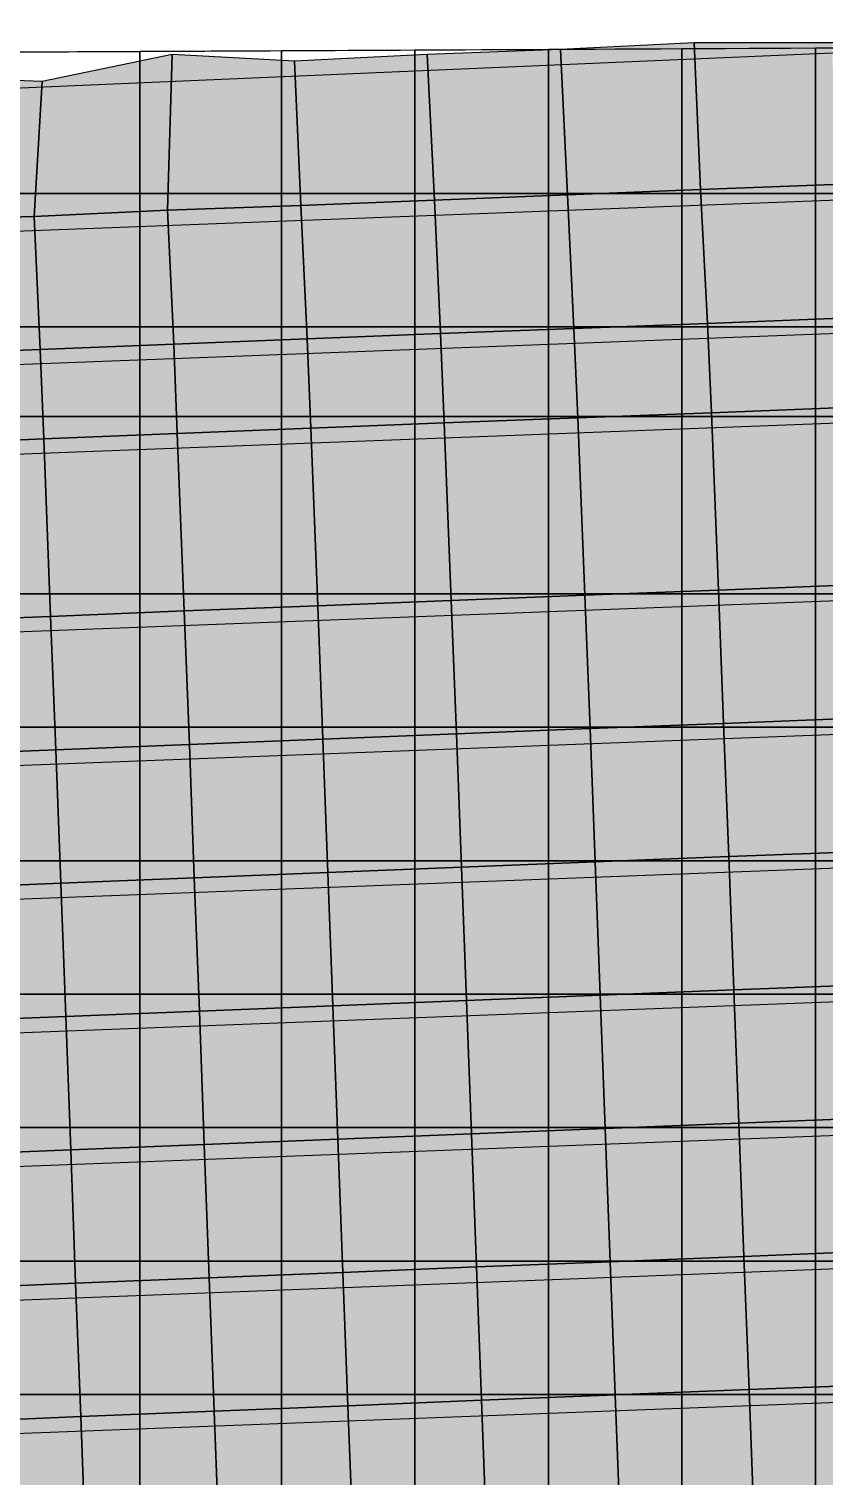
# Model space of a CAD drawing. Header units: inches. Extents: x -100 to 100, y -42 to 41.
# Drawn here: x 11.42 to 17.38, y -6.61 to 4.23 of the extents above; entities that cross this region are included whole.
import ezdxf

# ---------------------------------------------------------------- set-up
doc = ezdxf.new("R2010")
doc.units = ezdxf.units.IN
doc.header["$MEASUREMENT"] = 0
for name, color, linetype in [('Mesh-セル中詰(気中)', 7, 'Continuous'), ('Mesh-セル中詰(水中)', 7, 'Continuous'), ('Mesh-梁③(円周)', 7, 'Continuous'), ('Undeformed Mesh-セル中詰(気中)', 7, 'Continuous'), ('Undeformed Mesh-セル中詰(水中)', 7, 'Continuous'), ('Undeformed Mesh-梁②(中央)', 7, 'Continuous'), ('Undeformed Mesh-梁③(円周)', 7, 'Continuous')]:
    doc.layers.add(name, color=color, linetype=linetype)

msp = doc.modelspace()

# ---------------------------------------------------------------- linework, layer by layer
at = {"color": 7, "true_color": 0xffffff, "transparency": 33554687}
for p, q in [((10.378, 3.750055), (21.636, 4.23355)), ((10.419, 2.685), (21.679, 3.1134)), ((10.456, 1.685), (21.715, 2.1145)), ((10.482, 1.015), (21.739, 1.4451)), ((10.532, -0.315), (21.793, 0.1138)), ((10.57, -1.315), (21.831, -0.8863)), ((10.608, -2.315), (21.87, -1.8862)), ((10.646, -3.315), (21.908, -2.886)), ((10.684, -4.315), (21.946, -3.8857)), ((10.721, -5.315), (21.984, -4.8855)), ((10.759, -6.315), (22.023, -5.8852))]:
    msp.add_line(p, q, dxfattribs=at)
for points in [[(16.40403, 4.129685), (15.40203, 4.078415), (15.45503, 2.990733)], [(16.40403, 4.129685), (15.45503, 2.990733), (16.45103, 3.02997)], [(17.44103, 4.129565), (16.40403, 4.129685), (16.45103, 3.02997)], [(17.44103, 4.129565), (16.45103, 3.02997), (17.44603, 3.06882)], [(12.49203, 4.041165), (11.52003, 3.839155), (11.46003, 2.8285)], [(12.49203, 4.041165), (11.46003, 2.8285), (12.45903, 2.8761)], [(13.40903, 3.991995), (12.49203, 4.041165), (12.45903, 2.8761)], [(14.40303, 4.041215), (13.40903, 3.991995), (13.45703, 2.91042)], [(14.40303, 4.041215), (13.45703, 2.91042), (14.45803, 2.95134)], [(15.40203, 4.078415), (14.40303, 4.041215), (14.45803, 2.95134)], [(15.40203, 4.078415), (14.45803, 2.95134), (15.45503, 2.990733)], [(13.40903, 3.991995), (12.45903, 2.8761), (13.45703, 2.91042)], [(11.52003, 3.839155), (10.407, 3.880055), (10.407, 2.7994)], [(11.52003, 3.839155), (10.407, 2.7994), (11.46003, 2.8285)], [(16.50203, 2.02724), (17.44603, 3.06882), (16.45103, 3.02997)], [(16.50203, 2.02724), (17.50203, 2.06547), (17.44603, 3.06882)], [(13.50403, 1.91155), (14.45803, 2.95134), (13.45703, 2.91042)], [(13.50403, 1.91155), (14.50303, 1.95033), (14.45803, 2.95134)], [(14.50303, 1.95033), (15.45503, 2.990733), (14.45803, 2.95134)], [(14.50303, 1.95033), (15.50303, 1.98933), (15.45503, 2.990733)], [(15.50303, 1.98933), (16.45103, 3.02997), (15.45503, 2.990733)], [(15.50303, 1.98933), (16.50203, 2.02724), (16.45103, 3.02997)], [(10.444, 1.7894), (11.46003, 2.8285), (10.407, 2.7994)], [(10.444, 1.7894), (11.50503, 1.8312), (11.46003, 2.8285)], [(11.50503, 1.8312), (12.45903, 2.8761), (11.46003, 2.8285)], [(11.50503, 1.8312), (12.50503, 1.8719), (12.45903, 2.8761)], [(12.50503, 1.8719), (13.45703, 2.91042), (12.45903, 2.8761)], [(12.50503, 1.8719), (13.50403, 1.91155), (13.45703, 2.91042)], [(16.53203, 1.35748), (17.50203, 2.06547), (16.50203, 2.02724)], [(16.53203, 1.35748), (17.53203, 1.39531), (17.50203, 2.06547)], [(14.53103, 1.28041), (15.50303, 1.98933), (14.50303, 1.95033)], [(14.53103, 1.28041), (15.53103, 1.31921), (15.50303, 1.98933)], [(15.53103, 1.31921), (16.50203, 2.02724), (15.50303, 1.98933)], [(15.53103, 1.31921), (16.53203, 1.35748), (16.50203, 2.02724)], [(11.50503, 1.8312), (12.53103, 1.2014), (12.50503, 1.8719)], [(12.53103, 1.2014), (13.50403, 1.91155), (12.50503, 1.8719)], [(12.53103, 1.2014), (13.53103, 1.24118), (13.50403, 1.91155)], [(13.53103, 1.24118), (14.50303, 1.95033), (13.50403, 1.91155)], [(13.53103, 1.24118), (14.53103, 1.28041), (14.50303, 1.95033)], [(10.471, 1.119), (11.50503, 1.8312), (10.444, 1.7894)], [(10.471, 1.119), (11.53203, 1.1614), (11.50503, 1.8312)], [(11.50503, 1.8312), (11.53203, 1.1614), (12.53103, 1.2014)], [(15.53103, 1.31921), (14.53103, 1.28041), (14.58403, -0.04929)], [(15.53103, 1.31921), (14.58403, -0.04929), (15.58503, -0.01026)], [(16.53203, 1.35748), (15.53103, 1.31921), (15.58503, -0.01026)], [(16.53203, 1.35748), (15.58503, -0.01026), (16.58503, 0.02827)], [(17.53203, 1.39531), (16.53203, 1.35748), (16.58503, 0.02827)], [(17.53203, 1.39531), (16.58503, 0.02827), (17.58603, 0.06679)], [(11.53203, 1.1614), (12.58303, -0.1286), (12.53103, 1.2014)], [(13.53103, 1.24118), (12.53103, 1.2014), (12.58303, -0.1286)], [(13.53103, 1.24118), (12.58303, -0.1286), (13.58403, -0.08875)], [(14.53103, 1.28041), (13.53103, 1.24118), (13.58403, -0.08875)], [(14.53103, 1.28041), (13.58403, -0.08875), (14.58403, -0.04929)], [(11.53203, 1.1614), (10.471, 1.119), (10.522, -0.2114)], [(11.53203, 1.1614), (10.522, -0.2114), (11.58303, -0.1688)], [(11.53203, 1.1614), (11.58303, -0.1688), (12.58303, -0.1286)], [(15.58503, -0.01026), (16.62403, -0.97072), (16.58503, 0.02827)], [(16.58503, 0.02827), (17.62603, -0.93192), (17.58603, 0.06679)], [(16.58503, 0.02827), (16.62403, -0.97072), (17.62603, -0.93192)], [(12.58303, -0.1286), (13.62203, -1.08836), (13.58403, -0.08875)], [(13.58403, -0.08875), (14.62303, -1.0487), (14.58403, -0.04929)], [(13.58403, -0.08875), (13.62203, -1.08836), (14.62303, -1.0487)], [(14.58403, -0.04929), (15.62303, -1.009657), (15.58503, -0.01026)], [(14.58403, -0.04929), (14.62303, -1.0487), (15.62303, -1.009657)], [(15.58503, -0.01026), (15.62303, -1.009657), (16.62403, -0.97072)], [(10.522, -0.2114), (11.62103, -1.1687), (11.58303, -0.1688)], [(10.522, -0.2114), (10.56, -1.2115), (11.62103, -1.1687)], [(11.58303, -0.1688), (12.62203, -1.1283), (12.58303, -0.1286)], [(11.58303, -0.1688), (11.62103, -1.1687), (12.62203, -1.1283)], [(12.58303, -0.1286), (12.62203, -1.1283), (13.62203, -1.08836)], [(15.62303, -1.009657), (16.66203, -1.96963), (16.62403, -0.97072)], [(16.62403, -0.97072), (17.66403, -1.93036), (17.62603, -0.93192)], [(16.62403, -0.97072), (16.66203, -1.96963), (17.66403, -1.93036)], [(13.62203, -1.08836), (14.66003, -2.04801), (14.62303, -1.0487)], [(15.62303, -1.009657), (14.62303, -1.0487), (14.66003, -2.04801)], [(15.62303, -1.009657), (14.66003, -2.04801), (15.66103, -2.008629)], [(15.62303, -1.009657), (15.66103, -2.008629), (16.66203, -1.96963)], [(10.56, -1.2115), (11.65903, -2.1684), (11.62103, -1.1687)], [(12.62203, -1.1283), (11.62103, -1.1687), (11.65903, -2.1684)], [(12.62203, -1.1283), (11.65903, -2.1684), (12.65903, -2.128)], [(13.62203, -1.08836), (12.62203, -1.1283), (12.65903, -2.128)], [(13.62203, -1.08836), (12.65903, -2.128), (13.66003, -2.08781)], [(13.62203, -1.08836), (13.66003, -2.08781), (14.66003, -2.04801)], [(10.56, -1.2115), (10.597, -2.2114), (11.65903, -2.1684)], [(16.66203, -1.96963), (17.70203, -2.92903), (17.66403, -1.93036)], [(14.66003, -2.04801), (13.66003, -2.08781), (13.69703, -3.08714)], [(14.66003, -2.04801), (13.69703, -3.08714), (14.69803, -3.04714)], [(15.66103, -2.008629), (14.66003, -2.04801), (14.69803, -3.04714)], [(15.66103, -2.008629), (14.69803, -3.04714), (15.69903, -3.007655)], [(15.66103, -2.008629), (16.70003, -2.96827), (16.66203, -1.96963)], [(15.66103, -2.008629), (15.69903, -3.007655), (16.70003, -2.96827)], [(16.66203, -1.96963), (16.70003, -2.96827), (17.70203, -2.92903)], [(11.65903, -2.1684), (10.597, -2.2114), (10.635, -3.2112)], [(11.65903, -2.1684), (10.635, -3.2112), (11.69603, -3.1679)], [(12.65903, -2.128), (11.65903, -2.1684), (11.69603, -3.1679)], [(12.65903, -2.128), (11.69603, -3.1679), (12.69703, -3.1274)], [(13.66003, -2.08781), (12.65903, -2.128), (12.69703, -3.1274)], [(13.66003, -2.08781), (12.69703, -3.1274), (13.69703, -3.08714)], [(15.69903, -3.007655), (14.69803, -3.04714), (14.73603, -4.04618)], [(15.69903, -3.007655), (14.73603, -4.04618), (15.73703, -4.00647)], [(16.70003, -2.96827), (15.69903, -3.007655), (15.73703, -4.00647)], [(16.70003, -2.96827), (15.73703, -4.00647), (16.73803, -3.96705)], [(16.70003, -2.96827), (17.74003, -3.92744), (17.70203, -2.92903)], [(16.70003, -2.96827), (16.73803, -3.96705), (17.74003, -3.92744)], [(12.69703, -3.1274), (11.69603, -3.1679), (11.73303, -4.1674)], [(12.69703, -3.1274), (11.73303, -4.1674), (12.73403, -4.1267)], [(13.69703, -3.08714), (12.69703, -3.1274), (12.73403, -4.1267)], [(13.69703, -3.08714), (12.73403, -4.1267), (13.73503, -4.08619)], [(14.69803, -3.04714), (13.69703, -3.08714), (13.73503, -4.08619)], [(14.69803, -3.04714), (13.73503, -4.08619), (14.73603, -4.04618)], [(11.69603, -3.1679), (10.635, -3.2112), (10.672, -4.2109)], [(11.69603, -3.1679), (10.672, -4.2109), (11.73303, -4.1674)], [(15.73703, -4.00647), (14.73603, -4.04618), (14.77303, -5.0449)], [(15.73703, -4.00647), (14.77303, -5.0449), (15.77403, -5.0052)], [(15.73703, -4.00647), (16.77603, -4.96545), (16.73803, -3.96705)], [(15.73703, -4.00647), (15.77403, -5.0052), (16.77603, -4.96545)], [(16.73803, -3.96705), (17.77703, -4.92596), (17.74003, -3.92744)], [(16.73803, -3.96705), (16.77603, -4.96545), (17.77703, -4.92596)], [(12.73403, -4.1267), (13.77203, -5.08529), (13.73503, -4.08619)], [(13.73503, -4.08619), (14.77303, -5.0449), (14.73603, -4.04618)], [(13.73503, -4.08619), (13.77203, -5.08529), (14.77303, -5.0449)], [(10.672, -4.2109), (11.77003, -5.1669), (11.73303, -4.1674)], [(10.672, -4.2109), (10.709, -5.2105), (11.77003, -5.1669)], [(12.73403, -4.1267), (11.73303, -4.1674), (11.77003, -5.1669)], [(12.73403, -4.1267), (11.77003, -5.1669), (12.77103, -5.126)], [(12.73403, -4.1267), (12.77103, -5.126), (13.77203, -5.08529)], [(16.77603, -4.96545), (15.77403, -5.0052), (15.81203, -6.003436)], [(16.77603, -4.96545), (15.81203, -6.003436), (16.81403, -5.96378)], [(16.77603, -4.96545), (17.81603, -5.92386), (17.77703, -4.92596)], [(16.77603, -4.96545), (16.81403, -5.96378), (17.81603, -5.92386)], [(13.77203, -5.08529), (12.77103, -5.126), (12.80803, -6.1253)], [(13.77203, -5.08529), (12.80803, -6.1253), (13.80903, -6.08423)], [(14.77303, -5.0449), (13.77203, -5.08529), (13.80903, -6.08423)], [(14.77303, -5.0449), (13.80903, -6.08423), (14.81003, -6.0438)], [(15.77403, -5.0052), (14.77303, -5.0449), (14.81003, -6.0438)], [(15.77403, -5.0052), (14.81003, -6.0438), (15.81203, -6.003436)], [(11.77003, -5.1669), (10.709, -5.2105), (10.746, -6.2102)], [(11.77003, -5.1669), (10.746, -6.2102), (11.80803, -6.1662)], [(12.77103, -5.126), (11.77003, -5.1669), (11.80803, -6.1662)], [(12.77103, -5.126), (11.80803, -6.1662), (12.80803, -6.1253)], [(16.81403, -5.96378), (15.81203, -6.003436), (15.85003, -7.001936)], [(16.81403, -5.96378), (15.85003, -7.001936), (16.85203, -6.96149)], [(16.81403, -5.96378), (17.85403, -6.92191), (17.81603, -5.92386)], [(16.81403, -5.96378), (16.85203, -6.96149), (17.85403, -6.92191)], [(14.81003, -6.0438), (13.80903, -6.08423), (13.84703, -7.08339)], [(14.81003, -6.0438), (13.84703, -7.08339), (14.84803, -7.04234)], [(15.81203, -6.003436), (14.81003, -6.0438), (14.84803, -7.04234)], [(15.81203, -6.003436), (14.84803, -7.04234), (15.85003, -7.001936)], [(11.80803, -6.1662), (10.746, -6.2102), (10.784, -7.2098)], [(11.80803, -6.1662), (10.784, -7.2098), (11.84503, -7.1658)], [(12.80803, -6.1253), (11.80803, -6.1662), (11.84503, -7.1658)], [(12.80803, -6.1253), (11.84503, -7.1658), (12.84603, -7.1244)], [(13.80903, -6.08423), (12.80803, -6.1253), (12.84603, -7.1244)], [(13.80903, -6.08423), (12.84603, -7.1244), (13.84703, -7.08339)]]:
    msp.add_solid(points, dxfattribs=at)
at = {"layer": 'Mesh-セル中詰(気中)', "color": 18, "true_color": 0x000000, "transparency": 33554559}
for p, q in [((16.40403, 4.129685), (15.40203, 4.078415)), ((16.45103, 3.02997), (16.40403, 4.129685)), ((17.44103, 4.129565), (16.40403, 4.129685)), ((16.40403, 4.129685), (16.45103, 3.02997)), ((12.49203, 4.041165), (11.52003, 3.839155)), ((12.45903, 2.8761), (12.49203, 4.041165)), ((12.49203, 4.041165), (12.45903, 2.8761)), ((13.40903, 3.991995), (12.49203, 4.041165)), ((14.40303, 4.041215), (13.40903, 3.991995)), ((15.40203, 4.078415), (14.40303, 4.041215)), ((14.45803, 2.95134), (14.40303, 4.041215)), ((14.40303, 4.041215), (14.45803, 2.95134)), ((15.45503, 2.990733), (15.40203, 4.078415)), ((15.40203, 4.078415), (15.45503, 2.990733)), ((13.45703, 2.91042), (13.40903, 3.991995)), ((13.40903, 3.991995), (13.45703, 2.91042)), ((11.52003, 3.839155), (10.407, 3.880055)), ((11.46003, 2.8285), (11.52003, 3.839155)), ((11.52003, 3.839155), (11.46003, 2.8285)), ((17.44603, 3.06882), (16.45103, 3.02997)), ((16.45103, 3.02997), (17.44603, 3.06882)), ((14.45803, 2.95134), (13.45703, 2.91042)), ((13.45703, 2.91042), (14.45803, 2.95134)), ((15.45503, 2.990733), (14.45803, 2.95134)), ((14.45803, 2.95134), (15.45503, 2.990733)), ((14.50303, 1.95033), (14.45803, 2.95134)), ((14.45803, 2.95134), (14.50303, 1.95033)), ((16.45103, 3.02997), (15.45503, 2.990733)), ((15.45503, 2.990733), (16.45103, 3.02997)), ((15.50303, 1.98933), (15.45503, 2.990733)), ((15.45503, 2.990733), (15.50303, 1.98933)), ((16.50203, 2.02724), (16.45103, 3.02997)), ((16.45103, 3.02997), (16.50203, 2.02724)), ((11.46003, 2.8285), (10.407, 2.7994)), ((10.407, 2.7994), (11.46003, 2.8285)), ((12.45903, 2.8761), (11.46003, 2.8285)), ((11.46003, 2.8285), (12.45903, 2.8761)), ((11.50503, 1.8312), (11.46003, 2.8285)), ((11.46003, 2.8285), (11.50503, 1.8312)), ((13.45703, 2.91042), (12.45903, 2.8761)), ((12.45903, 2.8761), (13.45703, 2.91042)), ((12.50503, 1.8719), (12.45903, 2.8761)), ((12.45903, 2.8761), (12.50503, 1.8719)), ((13.50403, 1.91155), (13.45703, 2.91042)), ((13.45703, 2.91042), (13.50403, 1.91155)), ((17.50203, 2.06547), (16.50203, 2.02724)), ((16.50203, 2.02724), (17.50203, 2.06547)), ((15.50303, 1.98933), (14.50303, 1.95033)), ((14.50303, 1.95033), (15.50303, 1.98933)), ((16.50203, 2.02724), (15.50303, 1.98933)), ((15.50303, 1.98933), (16.50203, 2.02724)), ((15.53103, 1.31921), (15.50303, 1.98933)), ((15.50303, 1.98933), (15.53103, 1.31921)), ((16.53203, 1.35748), (16.50203, 2.02724)), ((16.50203, 2.02724), (16.53203, 1.35748)), ((12.50503, 1.8719), (11.50503, 1.8312)), ((11.50503, 1.8312), (12.50503, 1.8719)), ((13.50403, 1.91155), (12.50503, 1.8719)), ((12.50503, 1.8719), (13.50403, 1.91155)), ((12.53103, 1.2014), (12.50503, 1.8719)), ((12.50503, 1.8719), (12.53103, 1.2014)), ((13.50403, 1.91155), (14.50303, 1.95033)), ((14.50303, 1.95033), (13.50403, 1.91155)), ((13.53103, 1.24118), (13.50403, 1.91155)), ((13.50403, 1.91155), (13.53103, 1.24118)), ((14.53103, 1.28041), (14.50303, 1.95033)), ((14.50303, 1.95033), (14.53103, 1.28041)), ((11.50503, 1.8312), (10.444, 1.7894)), ((10.444, 1.7894), (11.50503, 1.8312)), ((11.53203, 1.1614), (11.50503, 1.8312)), ((11.50503, 1.8312), (11.53203, 1.1614)), ((14.53103, 1.28041), (15.53103, 1.31921)), ((15.53103, 1.31921), (16.53203, 1.35748)), ((16.53203, 1.35748), (17.53203, 1.39531)), ((11.53203, 1.1614), (12.53103, 1.2014)), ((12.53103, 1.2014), (13.53103, 1.24118)), ((13.53103, 1.24118), (14.53103, 1.28041)), ((10.471, 1.119), (11.53203, 1.1614))]:
    msp.add_line(p, q, dxfattribs=at)
at = {"layer": 'Mesh-セル中詰(水中)', "color": 18, "true_color": 0x000000, "transparency": 33554559}
for p, q in [((15.53103, 1.31921), (14.53103, 1.28041)), ((16.53203, 1.35748), (15.53103, 1.31921)), ((15.58503, -0.01026), (15.53103, 1.31921)), ((15.53103, 1.31921), (15.58503, -0.01026)), ((17.53203, 1.39531), (16.53203, 1.35748)), ((16.58503, 0.02827), (16.53203, 1.35748)), ((16.53203, 1.35748), (16.58503, 0.02827)), ((12.53103, 1.2014), (11.53203, 1.1614)), ((13.53103, 1.24118), (12.53103, 1.2014)), ((12.58303, -0.1286), (12.53103, 1.2014)), ((12.53103, 1.2014), (12.58303, -0.1286)), ((14.53103, 1.28041), (13.53103, 1.24118)), ((13.58403, -0.08875), (13.53103, 1.24118)), ((13.53103, 1.24118), (13.58403, -0.08875)), ((14.58403, -0.04929), (14.53103, 1.28041)), ((14.53103, 1.28041), (14.58403, -0.04929)), ((11.53203, 1.1614), (10.471, 1.119)), ((11.58303, -0.1688), (11.53203, 1.1614)), ((11.53203, 1.1614), (11.58303, -0.1688)), ((16.58503, 0.02827), (15.58503, -0.01026)), ((15.58503, -0.01026), (16.58503, 0.02827)), ((17.58603, 0.06679), (16.58503, 0.02827)), ((16.58503, 0.02827), (17.58603, 0.06679)), ((16.62403, -0.97072), (16.58503, 0.02827)), ((16.58503, 0.02827), (16.62403, -0.97072)), ((13.58403, -0.08875), (12.58303, -0.1286)), ((12.58303, -0.1286), (13.58403, -0.08875)), ((14.58403, -0.04929), (13.58403, -0.08875)), ((13.58403, -0.08875), (14.58403, -0.04929)), ((13.62203, -1.08836), (13.58403, -0.08875)), ((13.58403, -0.08875), (13.62203, -1.08836)), ((15.58503, -0.01026), (14.58403, -0.04929)), ((14.58403, -0.04929), (15.58503, -0.01026)), ((14.62303, -1.0487), (14.58403, -0.04929)), ((14.58403, -0.04929), (14.62303, -1.0487)), ((15.62303, -1.009657), (15.58503, -0.01026)), ((15.58503, -0.01026), (15.62303, -1.009657)), ((11.58303, -0.1688), (10.522, -0.2114)), ((10.522, -0.2114), (11.58303, -0.1688)), ((12.58303, -0.1286), (11.58303, -0.1688)), ((11.58303, -0.1688), (12.58303, -0.1286)), ((11.62103, -1.1687), (11.58303, -0.1688)), ((11.58303, -0.1688), (11.62103, -1.1687)), ((12.62203, -1.1283), (12.58303, -0.1286)), ((12.58303, -0.1286), (12.62203, -1.1283)), ((16.62403, -0.97072), (15.62303, -1.009657)), ((15.62303, -1.009657), (16.62403, -0.97072)), ((17.62603, -0.93192), (16.62403, -0.97072)), ((16.62403, -0.97072), (17.62603, -0.93192)), ((16.66203, -1.96963), (16.62403, -0.97072)), ((16.62403, -0.97072), (16.66203, -1.96963)), ((14.62303, -1.0487), (13.62203, -1.08836)), ((13.62203, -1.08836), (14.62303, -1.0487)), ((14.62303, -1.0487), (15.62303, -1.009657)), ((15.62303, -1.009657), (14.62303, -1.0487)), ((14.66003, -2.04801), (14.62303, -1.0487)), ((14.62303, -1.0487), (14.66003, -2.04801)), ((15.66103, -2.008629), (15.62303, -1.009657)), ((15.62303, -1.009657), (15.66103, -2.008629)), ((11.62103, -1.1687), (10.56, -1.2115)), ((10.56, -1.2115), (11.62103, -1.1687)), ((12.62203, -1.1283), (11.62103, -1.1687)), ((11.62103, -1.1687), (12.62203, -1.1283)), ((11.65903, -2.1684), (11.62103, -1.1687)), ((11.62103, -1.1687), (11.65903, -2.1684)), ((13.62203, -1.08836), (12.62203, -1.1283)), ((12.62203, -1.1283), (13.62203, -1.08836)), ((12.65903, -2.128), (12.62203, -1.1283)), ((12.62203, -1.1283), (12.65903, -2.128)), ((13.66003, -2.08781), (13.62203, -1.08836)), ((13.62203, -1.08836), (13.66003, -2.08781)), ((17.66403, -1.93036), (16.66203, -1.96963)), ((16.66203, -1.96963), (17.66403, -1.93036)), ((14.66003, -2.04801), (13.66003, -2.08781)), ((13.66003, -2.08781), (14.66003, -2.04801)), ((15.66103, -2.008629), (14.66003, -2.04801)), ((14.66003, -2.04801), (15.66103, -2.008629)), ((14.69803, -3.04714), (14.66003, -2.04801)), ((14.66003, -2.04801), (14.69803, -3.04714)), ((16.66203, -1.96963), (15.66103, -2.008629)), ((15.66103, -2.008629), (16.66203, -1.96963)), ((15.69903, -3.007655), (15.66103, -2.008629)), ((15.66103, -2.008629), (15.69903, -3.007655)), ((16.70003, -2.96827), (16.66203, -1.96963)), ((16.66203, -1.96963), (16.70003, -2.96827)), ((11.65903, -2.1684), (10.597, -2.2114)), ((10.597, -2.2114), (11.65903, -2.1684)), ((12.65903, -2.128), (11.65903, -2.1684)), ((11.65903, -2.1684), (12.65903, -2.128)), ((11.69603, -3.1679), (11.65903, -2.1684)), ((11.65903, -2.1684), (11.69603, -3.1679)), ((13.66003, -2.08781), (12.65903, -2.128)), ((12.65903, -2.128), (13.66003, -2.08781)), ((12.69703, -3.1274), (12.65903, -2.128)), ((12.65903, -2.128), (12.69703, -3.1274)), ((13.69703, -3.08714), (13.66003, -2.08781)), ((13.66003, -2.08781), (13.69703, -3.08714)), ((15.69903, -3.007655), (14.69803, -3.04714)), ((14.69803, -3.04714), (15.69903, -3.007655)), ((16.70003, -2.96827), (15.69903, -3.007655)), ((15.69903, -3.007655), (16.70003, -2.96827)), ((15.73703, -4.00647), (15.69903, -3.007655)), ((15.69903, -3.007655), (15.73703, -4.00647)), ((17.70203, -2.92903), (16.70003, -2.96827)), ((16.70003, -2.96827), (17.70203, -2.92903)), ((16.73803, -3.96705), (16.70003, -2.96827)), ((16.70003, -2.96827), (16.73803, -3.96705)), ((12.69703, -3.1274), (11.69603, -3.1679)), ((11.69603, -3.1679), (12.69703, -3.1274)), ((13.69703, -3.08714), (12.69703, -3.1274)), ((12.69703, -3.1274), (13.69703, -3.08714)), ((12.73403, -4.1267), (12.69703, -3.1274)), ((12.69703, -3.1274), (12.73403, -4.1267)), ((14.69803, -3.04714), (13.69703, -3.08714)), ((13.69703, -3.08714), (14.69803, -3.04714)), ((13.73503, -4.08619), (13.69703, -3.08714)), ((13.69703, -3.08714), (13.73503, -4.08619)), ((14.73603, -4.04618), (14.69803, -3.04714)), ((14.69803, -3.04714), (14.73603, -4.04618)), ((11.69603, -3.1679), (10.635, -3.2112)), ((10.635, -3.2112), (11.69603, -3.1679)), ((11.73303, -4.1674), (11.69603, -3.1679)), ((11.69603, -3.1679), (11.73303, -4.1674)), ((15.73703, -4.00647), (14.73603, -4.04618)), ((14.73603, -4.04618), (15.73703, -4.00647)), ((15.73703, -4.00647), (16.73803, -3.96705)), ((16.73803, -3.96705), (15.73703, -4.00647)), ((15.77403, -5.0052), (15.73703, -4.00647)), ((15.73703, -4.00647), (15.77403, -5.0052)), ((17.74003, -3.92744), (16.73803, -3.96705)), ((16.73803, -3.96705), (17.74003, -3.92744)), ((16.77603, -4.96545), (16.73803, -3.96705)), ((16.73803, -3.96705), (16.77603, -4.96545)), ((13.73503, -4.08619), (12.73403, -4.1267)), ((12.73403, -4.1267), (13.73503, -4.08619)), ((14.73603, -4.04618), (13.73503, -4.08619)), ((13.73503, -4.08619), (14.73603, -4.04618)), ((13.77203, -5.08529), (13.73503, -4.08619)), ((13.73503, -4.08619), (13.77203, -5.08529)), ((14.77303, -5.0449), (14.73603, -4.04618)), ((14.73603, -4.04618), (14.77303, -5.0449)), ((11.73303, -4.1674), (10.672, -4.2109)), ((10.672, -4.2109), (11.73303, -4.1674)), ((12.73403, -4.1267), (11.73303, -4.1674)), ((11.73303, -4.1674), (12.73403, -4.1267)), ((11.77003, -5.1669), (11.73303, -4.1674)), ((11.73303, -4.1674), (11.77003, -5.1669)), ((12.77103, -5.126), (12.73403, -4.1267)), ((12.73403, -4.1267), (12.77103, -5.126)), ((16.77603, -4.96545), (15.77403, -5.0052)), ((15.77403, -5.0052), (16.77603, -4.96545)), ((17.77703, -4.92596), (16.77603, -4.96545)), ((16.77603, -4.96545), (17.77703, -4.92596)), ((16.81403, -5.96378), (16.77603, -4.96545)), ((16.77603, -4.96545), (16.81403, -5.96378)), ((13.77203, -5.08529), (12.77103, -5.126)), ((12.77103, -5.126), (13.77203, -5.08529)), ((14.77303, -5.0449), (13.77203, -5.08529)), ((13.77203, -5.08529), (14.77303, -5.0449)), ((13.80903, -6.08423), (13.77203, -5.08529)), ((13.77203, -5.08529), (13.80903, -6.08423)), ((15.77403, -5.0052), (14.77303, -5.0449)), ((14.77303, -5.0449), (15.77403, -5.0052)), ((14.81003, -6.0438), (14.77303, -5.0449)), ((14.77303, -5.0449), (14.81003, -6.0438)), ((15.81203, -6.003436), (15.77403, -5.0052)), ((15.77403, -5.0052), (15.81203, -6.003436)), ((10.709, -5.2105), (11.77003, -5.1669)), ((11.77003, -5.1669), (10.709, -5.2105)), ((12.77103, -5.126), (11.77003, -5.1669)), ((11.77003, -5.1669), (12.77103, -5.126)), ((11.80803, -6.1662), (11.77003, -5.1669)), ((11.77003, -5.1669), (11.80803, -6.1662)), ((12.80803, -6.1253), (12.77103, -5.126)), ((12.77103, -5.126), (12.80803, -6.1253)), ((16.81403, -5.96378), (15.81203, -6.003436)), ((15.81203, -6.003436), (16.81403, -5.96378)), ((17.81603, -5.92386), (16.81403, -5.96378)), ((16.81403, -5.96378), (17.81603, -5.92386)), ((16.85203, -6.96149), (16.81403, -5.96378)), ((16.81403, -5.96378), (16.85203, -6.96149)), ((14.81003, -6.0438), (13.80903, -6.08423)), ((13.80903, -6.08423), (14.81003, -6.0438)), ((15.81203, -6.003436), (14.81003, -6.0438)), ((14.81003, -6.0438), (15.81203, -6.003436)), ((14.84803, -7.04234), (14.81003, -6.0438)), ((14.81003, -6.0438), (14.84803, -7.04234)), ((15.85003, -7.001936), (15.81203, -6.003436)), ((15.81203, -6.003436), (15.85003, -7.001936)), ((11.80803, -6.1662), (10.746, -6.2102)), ((10.746, -6.2102), (11.80803, -6.1662)), ((12.80803, -6.1253), (11.80803, -6.1662)), ((11.80803, -6.1662), (12.80803, -6.1253)), ((11.84503, -7.1658), (11.80803, -6.1662)), ((11.80803, -6.1662), (11.84503, -7.1658)), ((13.80903, -6.08423), (12.80803, -6.1253)), ((12.80803, -6.1253), (13.80903, -6.08423)), ((12.84603, -7.1244), (12.80803, -6.1253)), ((12.80803, -6.1253), (12.84603, -7.1244)), ((13.84703, -7.08339), (13.80903, -6.08423)), ((13.80903, -6.08423), (13.84703, -7.08339))]:
    msp.add_line(p, q, dxfattribs=at)
at = {"layer": 'Mesh-梁③(円周)', "color": 18, "true_color": 0x000000, "transparency": 33554559}
for p, q in [((10.378, 3.750055), (21.636, 4.23355)), ((10.419, 2.685), (21.679, 3.1134)), ((10.456, 1.685), (21.715, 2.1145)), ((10.482, 1.015), (21.739, 1.4451)), ((10.532, -0.315), (21.793, 0.1138)), ((10.57, -1.315), (21.831, -0.8863)), ((10.608, -2.315), (21.87, -1.8862)), ((10.646, -3.315), (21.908, -2.886)), ((10.684, -4.315), (21.946, -3.8857)), ((10.721, -5.315), (21.984, -4.8855)), ((10.759, -6.315), (22.023, -5.8852))]:
    msp.add_line(p, q, dxfattribs=at)
at = {"layer": 'Undeformed Mesh-セル中詰(気中)', "color": 1, "true_color": 0xff0000, "transparency": 33554687}
for p, q in [((12.25, 4.065055), (11.31103, 4.060055)), ((13.31103, 4.070055), (12.25, 4.065055)), ((12.25, 3), (12.25, 4.065055)), ((12.25, 4.065055), (12.25, 3)), ((14.31103, 4.075055), (13.31103, 4.070055)), ((13.31103, 3), (13.31103, 4.070055)), ((13.31103, 4.070055), (13.31103, 3)), ((15.31103, 4.080055), (14.31103, 4.075055)), ((14.31103, 3), (14.31103, 4.075055)), ((14.31103, 4.075055), (14.31103, 3)), ((16.31103, 4.085055), (15.31103, 4.080055)), ((15.31103, 3), (15.31103, 4.080055)), ((15.31103, 4.080055), (15.31103, 3)), ((17.31103, 4.090055), (16.31103, 4.085055)), ((16.31103, 3), (16.31103, 4.085055)), ((16.31103, 4.085055), (16.31103, 3)), ((18.31103, 4.095055), (17.31103, 4.090055)), ((17.31103, 3), (17.31103, 4.090055)), ((17.31103, 4.090055), (17.31103, 3)), ((11.31103, 3), (12.25, 3)), ((12.25, 3), (11.31103, 3)), ((12.25, 2), (12.25, 3)), ((13.31103, 3), (12.25, 3)), ((12.25, 3), (12.25, 2)), ((12.25, 3), (13.31103, 3)), ((13.31103, 2), (13.31103, 3)), ((14.31103, 3), (13.31103, 3)), ((13.31103, 3), (13.31103, 2)), ((13.31103, 3), (14.31103, 3)), ((14.31103, 2), (14.31103, 3)), ((15.31103, 3), (14.31103, 3)), ((14.31103, 3), (14.31103, 2)), ((14.31103, 3), (15.31103, 3)), ((15.31103, 2), (15.31103, 3)), ((16.31103, 3), (15.31103, 3)), ((15.31103, 3), (15.31103, 2)), ((15.31103, 3), (16.31103, 3)), ((16.31103, 2), (16.31103, 3)), ((17.31103, 3), (16.31103, 3)), ((16.31103, 3), (16.31103, 2)), ((16.31103, 3), (17.31103, 3)), ((17.31103, 2), (17.31103, 3)), ((18.31103, 3), (17.31103, 3)), ((17.31103, 3), (17.31103, 2)), ((17.31103, 3), (18.31103, 3)), ((12.25, 2), (11.31103, 2)), ((11.31103, 2), (12.25, 2)), ((12.25, 1.33), (12.25, 2)), ((13.31103, 2), (12.25, 2)), ((12.25, 2), (12.25, 1.33)), ((12.25, 2), (13.31103, 2)), ((13.31103, 1.33), (13.31103, 2)), ((13.31103, 2), (13.31103, 1.33)), ((14.31103, 2), (13.31103, 2)), ((13.31103, 2), (14.31103, 2)), ((14.31103, 1.33), (14.31103, 2)), ((15.31103, 2), (14.31103, 2)), ((14.31103, 2), (14.31103, 1.33)), ((14.31103, 2), (15.31103, 2)), ((15.31103, 1.33), (15.31103, 2)), ((15.31103, 2), (16.31103, 2)), ((16.31103, 2), (15.31103, 2)), ((15.31103, 2), (15.31103, 1.33)), ((16.31103, 1.33), (16.31103, 2)), ((17.31103, 2), (16.31103, 2)), ((16.31103, 2), (16.31103, 1.33)), ((16.31103, 2), (17.31103, 2)), ((17.31103, 1.33), (17.31103, 2)), ((18.31103, 2), (17.31103, 2)), ((17.31103, 2), (17.31103, 1.33)), ((17.31103, 2), (18.31103, 2)), ((11.31103, 1.33), (12.25, 1.33)), ((12.25, 1.33), (13.31103, 1.33)), ((13.31103, 1.33), (14.31103, 1.33)), ((14.31103, 1.33), (15.31103, 1.33)), ((15.31103, 1.33), (16.31103, 1.33)), ((16.31103, 1.33), (17.31103, 1.33)), ((17.31103, 1.33), (18.31103, 1.33))]:
    msp.add_line(p, q, dxfattribs=at)
at = {"layer": 'Undeformed Mesh-セル中詰(水中)', "color": 1, "true_color": 0xff0000, "transparency": 33554687}
for p, q in [((12.25, 1.33), (11.31103, 1.33)), ((12.25, 0), (12.25, 1.33)), ((13.31103, 1.33), (12.25, 1.33)), ((12.25, 1.33), (12.25, 0)), ((13.31103, 0), (13.31103, 1.33)), ((13.31103, 1.33), (13.31103, 0)), ((14.31103, 1.33), (13.31103, 1.33)), ((14.31103, 0), (14.31103, 1.33)), ((15.31103, 1.33), (14.31103, 1.33)), ((14.31103, 1.33), (14.31103, 0)), ((15.31103, 0), (15.31103, 1.33)), ((16.31103, 1.33), (15.31103, 1.33)), ((15.31103, 1.33), (15.31103, 0)), ((16.31103, 0), (16.31103, 1.33)), ((17.31103, 1.33), (16.31103, 1.33)), ((16.31103, 1.33), (16.31103, 0)), ((17.31103, 0), (17.31103, 1.33)), ((18.31103, 1.33), (17.31103, 1.33)), ((17.31103, 1.33), (17.31103, 0)), ((12.25, 0), (11.31103, 0)), ((11.31103, 0), (12.25, 0)), ((12.25, -1), (12.25, 0)), ((12.25, 0), (12.25, -1)), ((13.31103, 0), (12.25, 0)), ((12.25, 0), (13.31103, 0)), ((13.31103, -1), (13.31103, 0)), ((13.31103, 0), (13.31103, -1)), ((14.31103, 0), (13.31103, 0)), ((13.31103, 0), (14.31103, 0)), ((14.31103, -1), (14.31103, 0)), ((14.31103, 0), (14.31103, -1)), ((15.31103, 0), (14.31103, 0)), ((14.31103, 0), (15.31103, 0)), ((15.31103, -1), (15.31103, 0)), ((15.31103, 0), (15.31103, -1)), ((16.31103, 0), (15.31103, 0)), ((15.31103, 0), (16.31103, 0)), ((16.31103, -1), (16.31103, 0)), ((16.31103, 0), (16.31103, -1)), ((17.31103, 0), (16.31103, 0)), ((16.31103, 0), (17.31103, 0)), ((17.31103, -1), (17.31103, 0)), ((17.31103, 0), (17.31103, -1)), ((18.31103, 0), (17.31103, 0)), ((17.31103, 0), (18.31103, 0)), ((12.25, -1), (11.31103, -1)), ((11.31103, -1), (12.25, -1)), ((12.25, -2), (12.25, -1)), ((12.25, -1), (12.25, -2)), ((13.31103, -1), (12.25, -1)), ((12.25, -1), (13.31103, -1)), ((13.31103, -2), (13.31103, -1)), ((14.31103, -1), (13.31103, -1)), ((13.31103, -1), (13.31103, -2)), ((13.31103, -1), (14.31103, -1)), ((14.31103, -2), (14.31103, -1)), ((15.31103, -1), (14.31103, -1)), ((14.31103, -1), (14.31103, -2)), ((14.31103, -1), (15.31103, -1)), ((15.31103, -2), (15.31103, -1)), ((15.31103, -1), (15.31103, -2)), ((16.31103, -1), (15.31103, -1)), ((15.31103, -1), (16.31103, -1)), ((16.31103, -2), (16.31103, -1)), ((16.31103, -1), (17.31103, -1)), ((17.31103, -1), (16.31103, -1)), ((16.31103, -1), (16.31103, -2)), ((17.31103, -2), (17.31103, -1)), ((17.31103, -1), (17.31103, -2)), ((18.31103, -1), (17.31103, -1)), ((17.31103, -1), (18.31103, -1)), ((12.25, -2), (11.31103, -2)), ((11.31103, -2), (12.25, -2)), ((12.25, -3), (12.25, -2)), ((13.31103, -2), (12.25, -2)), ((12.25, -2), (12.25, -3)), ((12.25, -2), (13.31103, -2)), ((13.31103, -3), (13.31103, -2)), ((14.31103, -2), (13.31103, -2)), ((13.31103, -2), (13.31103, -3)), ((13.31103, -2), (14.31103, -2)), ((14.31103, -3), (14.31103, -2)), ((15.31103, -2), (14.31103, -2)), ((14.31103, -2), (14.31103, -3)), ((14.31103, -2), (15.31103, -2)), ((15.31103, -3), (15.31103, -2)), ((16.31103, -2), (15.31103, -2)), ((15.31103, -2), (15.31103, -3)), ((15.31103, -2), (16.31103, -2)), ((16.31103, -3), (16.31103, -2)), ((17.31103, -2), (16.31103, -2)), ((16.31103, -2), (16.31103, -3)), ((16.31103, -2), (17.31103, -2)), ((17.31103, -3), (17.31103, -2)), ((17.31103, -2), (17.31103, -3)), ((18.31103, -2), (17.31103, -2)), ((17.31103, -2), (18.31103, -2)), ((12.25, -3), (11.31103, -3)), ((11.31103, -3), (12.25, -3)), ((12.25, -4), (12.25, -3)), ((13.31103, -3), (12.25, -3)), ((12.25, -3), (12.25, -4)), ((12.25, -3), (13.31103, -3)), ((13.31103, -4), (13.31103, -3)), ((14.31103, -3), (13.31103, -3)), ((13.31103, -3), (13.31103, -4)), ((13.31103, -3), (14.31103, -3)), ((14.31103, -4), (14.31103, -3)), ((15.31103, -3), (14.31103, -3)), ((14.31103, -3), (14.31103, -4)), ((14.31103, -3), (15.31103, -3)), ((15.31103, -4), (15.31103, -3)), ((16.31103, -3), (15.31103, -3)), ((15.31103, -3), (15.31103, -4)), ((15.31103, -3), (16.31103, -3)), ((16.31103, -4), (16.31103, -3)), ((17.31103, -3), (16.31103, -3)), ((16.31103, -3), (16.31103, -4)), ((16.31103, -3), (17.31103, -3)), ((17.31103, -4), (17.31103, -3)), ((18.31103, -3), (17.31103, -3)), ((17.31103, -3), (17.31103, -4)), ((17.31103, -3), (18.31103, -3)), ((12.25, -4), (11.31103, -4)), ((11.31103, -4), (12.25, -4)), ((12.25, -5), (12.25, -4)), ((12.25, -4), (12.25, -5)), ((13.31103, -4), (12.25, -4)), ((12.25, -4), (13.31103, -4)), ((13.31103, -5), (13.31103, -4)), ((14.31103, -4), (13.31103, -4)), ((13.31103, -4), (13.31103, -5)), ((13.31103, -4), (14.31103, -4)), ((14.31103, -5), (14.31103, -4)), ((14.31103, -4), (14.31103, -5)), ((15.31103, -4), (14.31103, -4)), ((14.31103, -4), (15.31103, -4)), ((15.31103, -5), (15.31103, -4)), ((15.31103, -4), (15.31103, -5)), ((16.31103, -4), (15.31103, -4)), ((15.31103, -4), (16.31103, -4)), ((16.31103, -5), (16.31103, -4)), ((17.31103, -4), (16.31103, -4)), ((16.31103, -4), (16.31103, -5)), ((16.31103, -4), (17.31103, -4)), ((17.31103, -5), (17.31103, -4)), ((17.31103, -4), (18.31103, -4)), ((17.31103, -4), (17.31103, -5)), ((18.31103, -4), (17.31103, -4)), ((12.25, -5), (11.31103, -5)), ((11.31103, -5), (12.25, -5)), ((12.25, -6), (12.25, -5)), ((12.25, -5), (13.31103, -5)), ((13.31103, -5), (12.25, -5)), ((12.25, -5), (12.25, -6)), ((13.31103, -6), (13.31103, -5)), ((14.31103, -5), (13.31103, -5)), ((13.31103, -5), (13.31103, -6)), ((13.31103, -5), (14.31103, -5)), ((14.31103, -6), (14.31103, -5)), ((15.31103, -5), (14.31103, -5)), ((14.31103, -5), (14.31103, -6)), ((14.31103, -5), (15.31103, -5)), ((15.31103, -6), (15.31103, -5)), ((16.31103, -5), (15.31103, -5)), ((15.31103, -5), (15.31103, -6)), ((15.31103, -5), (16.31103, -5)), ((16.31103, -6), (16.31103, -5)), ((17.31103, -5), (16.31103, -5)), ((16.31103, -5), (16.31103, -6)), ((16.31103, -5), (17.31103, -5)), ((17.31103, -6), (17.31103, -5)), ((18.31103, -5), (17.31103, -5)), ((17.31103, -5), (17.31103, -6)), ((17.31103, -5), (18.31103, -5)), ((12.25, -6), (11.31103, -6)), ((11.31103, -6), (12.25, -6)), ((12.25, -7), (12.25, -6)), ((13.31103, -6), (12.25, -6)), ((12.25, -6), (12.25, -7)), ((12.25, -6), (13.31103, -6)), ((13.31103, -7), (13.31103, -6)), ((14.31103, -6), (13.31103, -6)), ((13.31103, -6), (13.31103, -7)), ((13.31103, -6), (14.31103, -6)), ((14.31103, -7), (14.31103, -6)), ((15.31103, -6), (14.31103, -6)), ((14.31103, -6), (14.31103, -7)), ((14.31103, -6), (15.31103, -6)), ((15.31103, -7), (15.31103, -6)), ((16.31103, -6), (15.31103, -6)), ((15.31103, -6), (15.31103, -7)), ((15.31103, -6), (16.31103, -6)), ((16.31103, -7), (16.31103, -6)), ((17.31103, -6), (16.31103, -6)), ((16.31103, -6), (16.31103, -7)), ((16.31103, -6), (17.31103, -6)), ((17.31103, -7), (17.31103, -6)), ((18.31103, -6), (17.31103, -6)), ((17.31103, -6), (17.31103, -7)), ((17.31103, -6), (18.31103, -6))]:
    msp.add_line(p, q, dxfattribs=at)
at = {"layer": 'Undeformed Mesh-梁②(中央)', "color": 1, "true_color": 0xff0000, "transparency": 33554687}
for p, q in [((12.25, 4.065055), (12.25, 3)), ((12.25, 3), (12.25, 2)), ((12.25, 2), (12.25, 1.33)), ((12.25, 1.33), (12.25, 0)), ((12.25, 0), (12.25, -1)), ((12.25, -1), (12.25, -2)), ((12.25, -2), (12.25, -3)), ((12.25, -3), (12.25, -4)), ((12.25, -4), (12.25, -5)), ((12.25, -5), (12.25, -6)), ((12.25, -6), (12.25, -7))]:
    msp.add_line(p, q, dxfattribs=at)
at = {"layer": 'Undeformed Mesh-梁③(円周)', "color": 1, "true_color": 0xff0000, "transparency": 33554687}
for p, q in [((0.99, 4.00845), (12.25, 4.065055)), ((12.25, 4.065055), (23.51, 4.12105)), ((0.99, 3), (12.25, 3)), ((12.25, 3), (23.51, 3)), ((0.99, 2), (12.25, 2)), ((12.25, 2), (23.51, 2)), ((0.99, 1.33), (12.25, 1.33)), ((12.25, 1.33), (23.51, 1.33)), ((0.99, 0), (12.25, 0)), ((12.25, 0), (23.51, 0)), ((0.99, -1), (12.25, -1)), ((12.25, -1), (23.51, -1)), ((0.99, -2), (12.25, -2)), ((12.25, -2), (23.51, -2)), ((0.99, -3), (12.25, -3)), ((12.25, -3), (23.51, -3)), ((0.99, -4), (12.25, -4)), ((12.25, -4), (23.51, -4)), ((0.99, -5), (12.25, -5)), ((12.25, -5), (23.51, -5)), ((0.99, -6), (12.25, -6)), ((12.25, -6), (23.51, -6))]:
    msp.add_line(p, q, dxfattribs=at)

doc.saveas('drawing.dxf')
